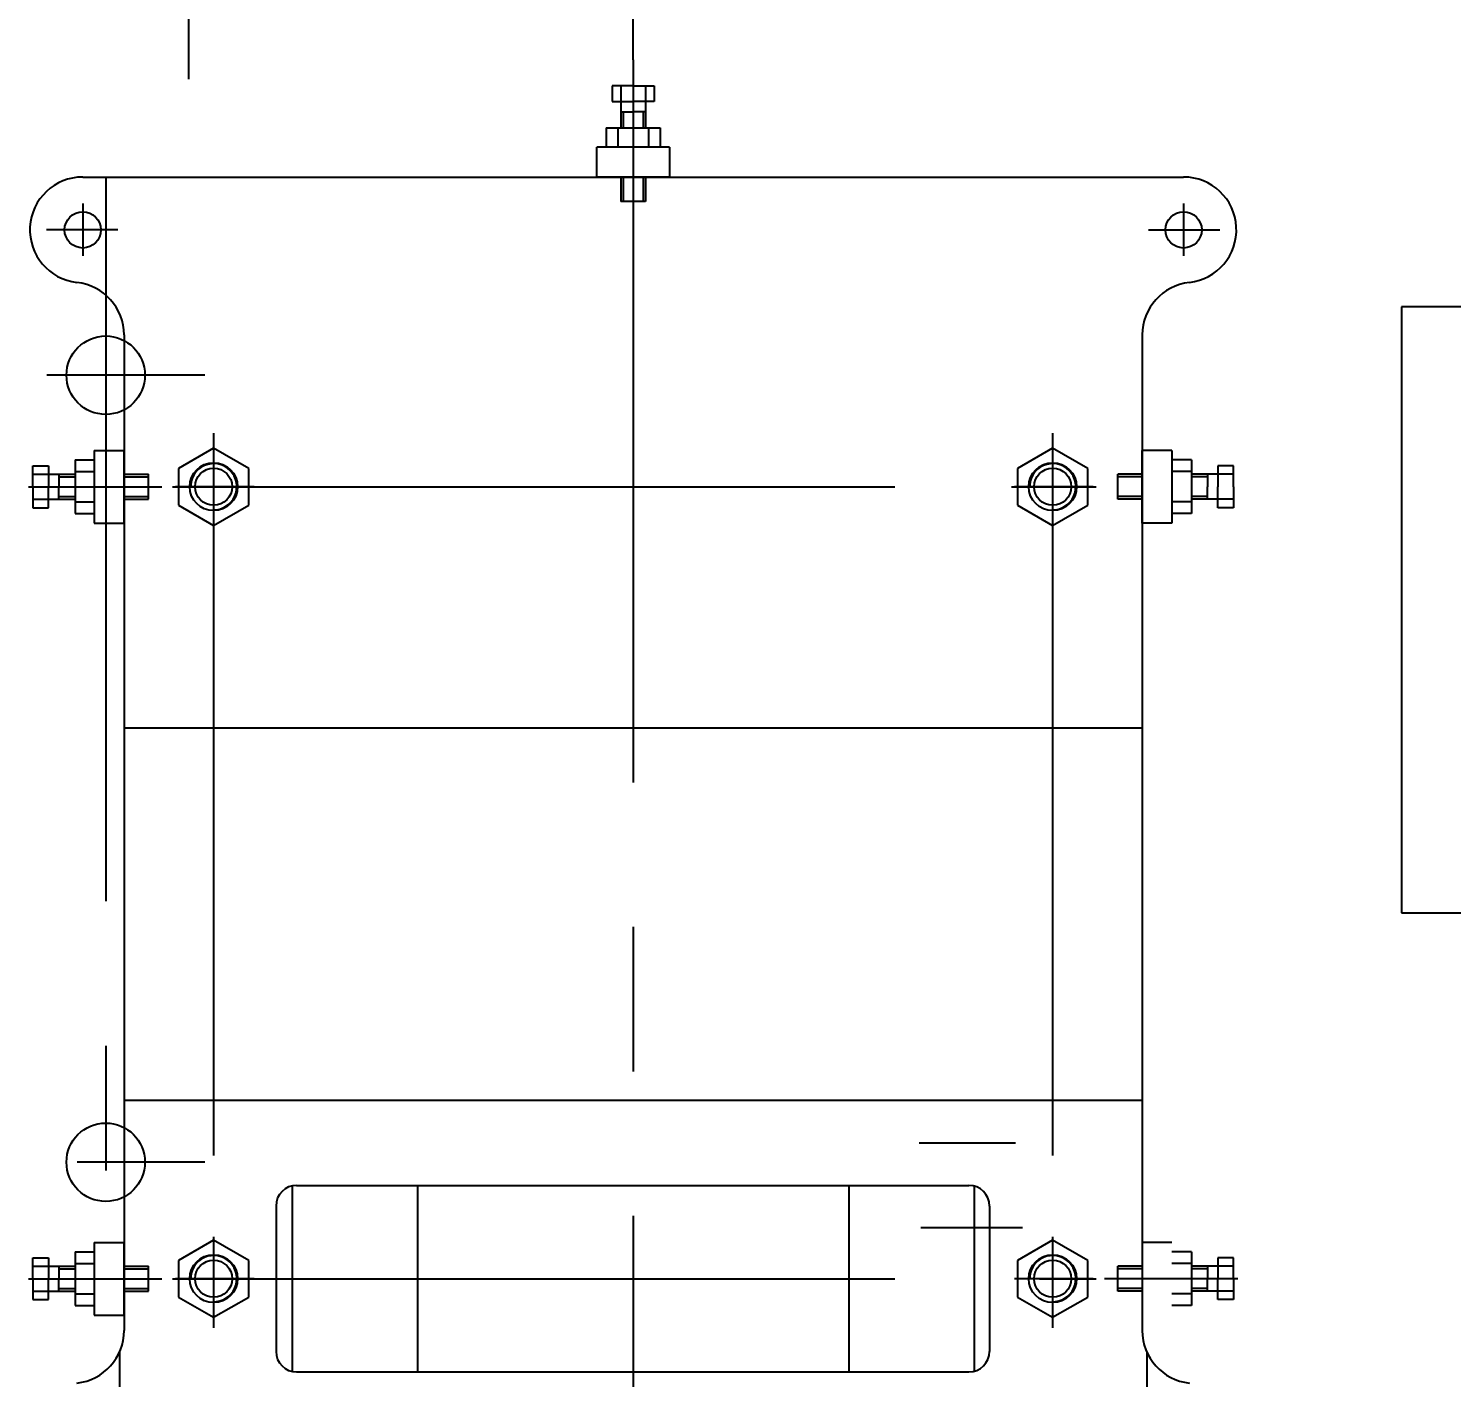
# Model space of a CAD drawing. Header units: millimetres. Extents: x 0 to 29400, y 0 to 20790.
# Drawn here: x 11452 to 13175, y 14602 to 16236 of the extents above; entities that cross this region are included whole.
import ezdxf

# ---------------------------------------------------------------- set-up
doc = ezdxf.new("R2010")
doc.units = ezdxf.units.MM
doc.header["$LTSCALE"] = 700
doc.linetypes.add('G', pattern=[2, 1.25, -0.25, 0.25, -0.25])
doc.linetypes.add('K', pattern=[2.5, 1.25, -0.25, 0.25, -0.25, 0.25, -0.25])
for name, color, linetype in [('01', 7, 'Continuous'), ('02', 1, 'Continuous'), ('05', 142, 'G'), ('07', 6, 'K'), ('08', 1, 'Continuous')]:
    doc.layers.add(name, color=color, linetype=linetype)
doc.styles.get("Standard").update_dxf_attribs({"font": 'FZYTK.TTF', "width": 0.707})
doc.dimstyles.new('INTE', dxfattribs={"dimscale": 70, "dimtxt": 3.5, "dimasz": 3, "dimexe": 3, "dimexo": 0, "dimgap": 1, "dimtad": 1, "dimdec": 0, "dimdsep": 46, "dimtxsty": 'Standard', "dimcen": 0, "dimclrd": 1, "dimclre": 1, "dimclrt": 3, "dimaunit": 1, "dimadec": 0, "dimazin": 0, "dimtfac": 1, "dimtdec": 0, "dimtmove": 0, "dimatfit": 0, "dimfxl": 1, "dimarcsym": 0})

# ---------------------------------------------------------------- blocks, each defined once
blk = doc.blocks.new('*U837')
at = {"layer": '01'}
for p, q in [((0, 46.8), (-42.5, 22.2)), ((42.5, 22.2), (0, 46.8)), ((-42.5, 22.2), (-42.5, -22.2)), ((42.5, -22.2), (42.5, 22.2)), ((-42.5, -22.2), (0, -46.8)), ((0, -46.8), (42.5, -22.2))]:
    blk.add_line(p, q, dxfattribs=at)
blk.add_circle((0, 0), 22.4, dxfattribs=at)
at = {"layer": '02'}
blk.add_arc((0, 0), 28, 267.9512, 182.0468, dxfattribs=at)
at = {"layer": '05'}
for p, q in [((0, 50.8), (0, -51.8)), ((49.1, 0), (-46.1, 0))]:
    blk.add_line(p, q, dxfattribs=at)
blk = doc.blocks.new('*D849')
at = {"layer": '08', "color": 1, "lineweight": -2}
for p, q in [((12184.3, 16197.9), (12184.3, 19089.6)), ((14278.8, 16156.4), (14278.8, 19089.6)), ((14068.8, 18879.6), (12394.3, 18879.6))]:
    blk.add_line(p, q, dxfattribs=at)
at = {"layer": '08', "color": 1}
for points in [[(12394.3, 18914.6), (12394.3, 18844.6), (12184.3, 18879.6)], [(14068.8, 18914.6), (14068.8, 18844.6), (14278.8, 18879.6)]]:
    blk.add_solid(points, dxfattribs=at)
at = {"layer": 'DEFPOINTS', "color": 0}
for p in [(12184.3, 18879.6), (12184.3, 16197.9), (14278.8, 16156.4)]:
    blk.add_point(p, dxfattribs=at)
at = {"layer": '08', "color": 3, "insert": (13231.6, 19072.1), "char_height": 245, "attachment_point": 5}
blk.add_mtext('2095', dxfattribs=at)

msp = doc.modelspace()

# ---------------------------------------------------------------- linework, layer by layer
for p, q in [((12151.7, 16115.4), (12217, 16115.4)), ((11508.4, 15713.6), (11508.4, 15648.4)), ((12860.3, 15713.6), (12860.3, 15648.4)), ((11508.4, 14754.6), (11508.4, 14689.4)), ((12860.3, 14754.6), (12860.3, 14689.4))]:
    msp.add_line(p, q)
for centre in [(11517.8, 15992), (12850.8, 15992)]:
    msp.add_circle(centre, 22)
at = {"layer": '01'}
for p, q in [((12184.3, 16166.3), (12158.9, 16166.3)), ((12158.9, 16166.3), (12158.9, 16147.6)), ((12169.3, 16166.3), (12169.3, 16147.6)), ((12184.3, 16166.3), (12209.8, 16166.3)), ((12199.3, 16166.3), (12199.3, 16147.6)), ((12209.8, 16166.3), (12209.8, 16147.6)), ((12158.9, 16147.6), (12184.3, 16147.6)), ((12169.3, 16147.6), (12169.3, 16115.4)), ((12209.8, 16147.6), (12184.3, 16147.6)), ((12199.3, 16147.6), (12199.3, 16115.4)), ((12169.3, 16134.9), (12184.3, 16134.9)), ((12199.3, 16134.9), (12184.3, 16134.9)), ((12151.7, 16115.4), (12151.7, 16092)), ((12165.9, 16115.4), (12165.9, 16092)), ((12202.8, 16115.4), (12202.8, 16092)), ((12217, 16115.4), (12217, 16092)), ((12140.3, 16056), (12140.3, 16092)), ((12228.3, 16092), (12140.3, 16092)), ((12228.3, 16092), (12228.3, 16056)), ((11517.8, 16056), (12850.8, 16056)), ((12228.3, 16056), (12140.3, 16056)), ((12169.3, 16056), (12169.3, 16026.2)), ((12199.3, 16056), (12199.3, 16026.2)), ((12199.3, 16026.2), (12169.3, 16026.2)), ((11567.8, 15864.7), (11567.8, 14659.2)), ((12800.8, 15864.7), (12800.8, 14659.2)), ((11531.8, 15725), (11567.8, 15725)), ((11531.8, 15725), (11531.8, 15637)), ((11567.8, 15637), (11567.8, 15725)), ((12836.8, 15725), (12800.8, 15725)), ((12800.8, 15637), (12800.8, 15725)), ((12836.8, 15725), (12836.8, 15637)), ((11457.5, 15681), (11457.5, 15706.4)), ((11457.5, 15706.4), (11476.2, 15706.4)), ((11476.2, 15706.4), (11476.2, 15681)), ((11508.4, 15713.6), (11531.8, 15713.6)), ((11508.4, 15699.4), (11531.8, 15699.4)), ((12860.3, 15713.6), (12836.8, 15713.6)), ((12860.3, 15699.4), (12836.8, 15699.4)), ((12892.4, 15706.4), (12892.4, 15681)), ((12911.1, 15706.4), (12892.4, 15706.4)), ((12911.1, 15681), (12911.1, 15706.4)), ((11457.5, 15696), (11476.2, 15696)), ((11476.2, 15696), (11508.4, 15696)), ((11488.9, 15696), (11488.9, 15681)), ((11567.8, 15696), (11597.6, 15696)), ((11597.6, 15666), (11597.6, 15696)), ((12771.1, 15666), (12771.1, 15696)), ((12800.8, 15696), (12771.1, 15696)), ((12892.4, 15696), (12860.3, 15696)), ((12879.7, 15696), (12879.7, 15681)), ((12911.1, 15696), (12892.4, 15696)), ((11457.5, 15681), (11457.5, 15655.6)), ((11457.5, 15666), (11476.2, 15666)), ((11476.2, 15655.6), (11476.2, 15681)), ((11476.2, 15666), (11508.4, 15666)), ((11488.9, 15666), (11488.9, 15681)), ((11567.8, 15666), (11597.6, 15666)), ((12800.8, 15666), (12771.1, 15666)), ((12892.4, 15666), (12860.3, 15666)), ((12879.7, 15666), (12879.7, 15681)), ((12892.4, 15655.6), (12892.4, 15681)), ((12911.1, 15666), (12892.4, 15666)), ((12911.1, 15681), (12911.1, 15655.6)), ((11457.5, 15655.6), (11476.2, 15655.6)), ((11508.4, 15662.5), (11531.8, 15662.5)), ((11508.4, 15648.4), (11531.8, 15648.4)), ((12860.3, 15662.5), (12836.8, 15662.5)), ((12860.3, 15648.4), (12836.8, 15648.4)), ((12911.1, 15655.6), (12892.4, 15655.6)), ((11531.8, 15637), (11567.8, 15637)), ((12836.8, 15637), (12800.8, 15637)), ((11567.8, 15389), (12800.8, 15389)), ((11567.8, 14938), (12800.8, 14938)), ((11776.8, 14835), (12590.8, 14835)), ((11751.8, 14810), (11751.8, 14634)), ((12615.8, 14810), (12615.8, 14634)), ((11508.4, 14754.6), (11531.8, 14754.6)), ((11531.8, 14766), (11531.8, 14678)), ((11531.8, 14766), (11567.8, 14766)), ((11567.8, 14678), (11567.8, 14766)), ((12836.8, 14766), (12800.8, 14766)), ((12860.3, 14754.6), (12836.8, 14754.6)), ((11457.5, 14722), (11457.5, 14747.4)), ((11457.5, 14747.4), (11476.2, 14747.4)), ((11457.5, 14737), (11476.2, 14737)), ((11476.2, 14747.4), (11476.2, 14722)), ((11476.2, 14737), (11508.4, 14737)), ((11488.9, 14737), (11488.9, 14722)), ((11508.4, 14740.4), (11531.8, 14740.4)), ((11567.8, 14737), (11597.6, 14737)), ((11597.6, 14707), (11597.6, 14737)), ((12771.1, 14707), (12771.1, 14737)), ((12800.8, 14737), (12771.1, 14737)), ((12860.3, 14740.4), (12836.8, 14740.4)), ((12892.4, 14737), (12860.3, 14737)), ((12879.7, 14737), (12879.7, 14722)), ((12892.4, 14747.4), (12892.4, 14722)), ((12911.1, 14747.4), (12892.4, 14747.4)), ((12911.1, 14737), (12892.4, 14737)), ((12911.1, 14722), (12911.1, 14747.4)), ((11457.5, 14722), (11457.5, 14696.6)), ((11476.2, 14696.6), (11476.2, 14722)), ((11488.9, 14707), (11488.9, 14722)), ((12879.7, 14707), (12879.7, 14722)), ((12892.4, 14696.6), (12892.4, 14722)), ((12911.1, 14722), (12911.1, 14696.6)), ((11457.5, 14707), (11476.2, 14707)), ((11476.2, 14707), (11508.4, 14707)), ((11508.4, 14703.5), (11531.8, 14703.5)), ((11567.8, 14707), (11597.6, 14707)), ((12800.8, 14707), (12771.1, 14707)), ((12860.3, 14703.5), (12836.8, 14703.5)), ((12892.4, 14707), (12860.3, 14707)), ((12911.1, 14707), (12892.4, 14707)), ((11457.5, 14696.6), (11476.2, 14696.6)), ((11508.4, 14689.4), (11531.8, 14689.4)), ((12860.3, 14689.4), (12836.8, 14689.4)), ((12911.1, 14696.6), (12892.4, 14696.6)), ((11531.8, 14678), (11567.8, 14678)), ((11562.3, 14633.3), (11562.3, 14468)), ((12806.3, 14633.3), (12806.3, 14468)), ((11776.8, 14609), (12590.8, 14609))]:
    msp.add_line(p, q, dxfattribs=at)
at = {"layer": '01', "color": 7, "linetype": 'Continuous'}
for p, q in [((13114.8, 15898.9), (13114.8, 15164.9)), ((15173.8, 15898.9), (13114.8, 15898.9)), ((13114.8, 15164.9), (15173.8, 15164.9)), ((11771.3, 14834.4), (11771.3, 14609.6)), ((11923.3, 14835), (11923.3, 14609)), ((12445.3, 14835), (12445.3, 14609)), ((12597.3, 14834.1), (12597.3, 14609.8))]:
    msp.add_line(p, q, dxfattribs=at)
at = {"layer": '01'}
for centre in [(11545.6, 15816), (11545.6, 14863)]:
    msp.add_circle(centre, 47.5, dxfattribs=at)
at = {"layer": '01', "color": 7, "linetype": 'Continuous'}
for centre in [(11676.3, 15681), (12692.3, 15681), (11676.3, 14722), (12692.3, 14722)]:
    msp.add_circle(centre, 29, dxfattribs=at)
at = {"layer": '01'}
for centre, radius, start, end in [((11517.8, 15992), 64, 90, 263.7207), ((12850.8, 15992), 64, 276.2793, 90), ((11503.8, 15864.7), 64, 0, 83.7207), ((12864.8, 15864.7), 64, 96.2793, 180), ((11776.8, 14810), 25, 90, 180), ((12590.8, 14810), 25, 0, 90), ((11503.8, 14659.2), 64, 276.2793, 0), ((12864.8, 14659.2), 64, 180, 263.7207), ((11776.8, 14634), 25, 180, 270), ((12590.8, 14634), 25, 270, 0)]:
    msp.add_arc(centre, radius, start, end, dxfattribs=at)
at = {"layer": '02'}
for p, q in [((12172.3, 16134.9), (12172.3, 16115.4)), ((12196.3, 16134.9), (12196.3, 16115.4)), ((12172.3, 16056), (12172.3, 16026.2)), ((12196.3, 16056), (12196.3, 16026.2)), ((11488.9, 15693), (11508.4, 15693)), ((11567.8, 15693), (11597.6, 15693)), ((12800.8, 15693), (12771.1, 15693)), ((12879.7, 15693), (12860.3, 15693)), ((11488.9, 15669), (11508.4, 15669)), ((11567.8, 15669), (11597.6, 15669)), ((12800.8, 15669), (12771.1, 15669)), ((12879.7, 15669), (12860.3, 15669)), ((11488.9, 14734), (11508.4, 14734)), ((11567.8, 14734), (11597.6, 14734)), ((12800.8, 14734), (12771.1, 14734)), ((12879.7, 14734), (12860.3, 14734)), ((11488.9, 14710), (11508.4, 14710)), ((11567.8, 14710), (11597.6, 14710)), ((12800.8, 14710), (12771.1, 14710)), ((12879.7, 14710), (12860.3, 14710))]:
    msp.add_line(p, q, dxfattribs=at)
at = {"layer": '05'}
for p, q in [((11646.3, 16174.6), (11646.3, 16965.9)), ((12184.3, 16197.9), (12184.3, 14391)), ((11517.8, 16023.8), (11517.8, 15960.5)), ((12850.8, 16023.8), (12850.8, 15960.5)), ((11560.2, 15992), (11473.9, 15992)), ((12808.5, 15992), (12894.8, 15992)), ((11676.3, 15746), (11676.3, 14662.4)), ((12692.3, 15746), (12692.3, 14662.4)), ((11452, 15681), (11613.6, 15681)), ((11626.3, 15681), (12658, 15681)), ((12642.3, 15681), (12744.9, 15681)), ((11452, 14722), (11613.6, 14722)), ((11626.3, 14722), (12744.9, 14722)), ((12916.6, 14722), (12755, 14722)), ((12184.3, 14613.7), (12184.3, 14428.5))]:
    msp.add_line(p, q, dxfattribs=at)
at = {"layer": '05', "color": 4, "linetype": 'G'}
for p, q in [((11545.6, 16054.1), (11545.6, 14853)), ((11665.6, 15816), (11474.3, 15816)), ((11665.6, 14863), (11511.1, 14863))]:
    msp.add_line(p, q, dxfattribs=at)
at = {"layer": '07'}
for p, q in [((12647.2, 14886), (12530.8, 14886)), ((12532.5, 14784), (12655.6, 14784))]:
    msp.add_line(p, q, dxfattribs=at)

# ---------------------------------------------------------------- block references
for p in [(11676.3, 15681), (12692.3, 15681), (11676.3, 14722), (12692.3, 14722)]:
    msp.add_blockref('*U837', p, dxfattribs=at)

# ---------------------------------------------------------------- dimensions: what is measured, and where the dimension line sits
at = {"layer": '08'}
dim = msp.add_linear_dim(base=(12184.3255375, 18879.590219), p1=(14278.8255375, 16156.3633928), p2=(12184.3255375, 16197.930837), dimstyle='INTE', dxfattribs=at)
dim.commit()
dim.dimension.update_dxf_attribs({"geometry": '*D849', "text_midpoint": (13231.5755375, 19072.1143332)})

doc.saveas('drawing.dxf')
